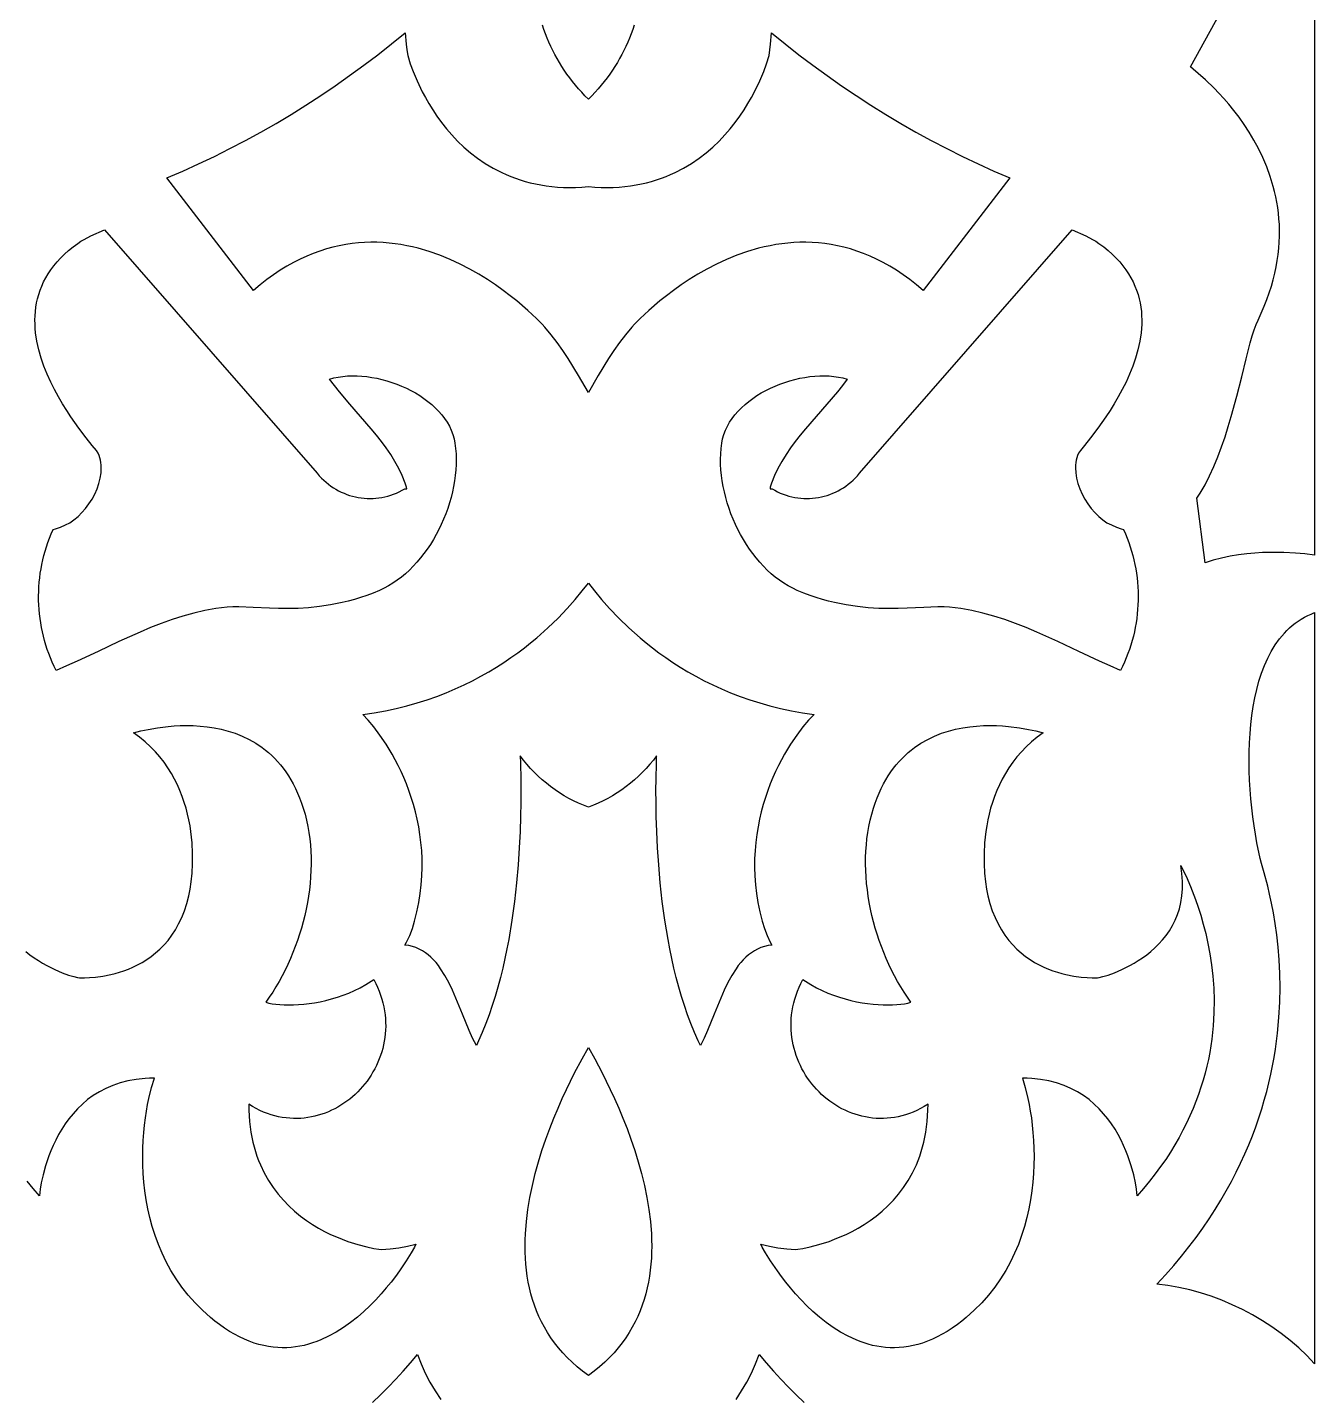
# Model space of a CAD drawing. Extents: x -350 to 350, y -780 to 780.
# Drawn here: x 201.6 to 270, y 587.7 to 660.5 of the extents above; entities that cross this region are included whole.
import ezdxf

# ---------------------------------------------------------------- set-up
doc = ezdxf.new("R2010")
doc.units = 0
doc.layers.add('LAYER_1', color=18, linetype='CONTINUOUS')

msp = doc.modelspace()

# ---------------------------------------------------------------- linework, layer by layer
at = {"layer": 'LAYER_1'}
for points in [[(270, 668.814), (270, 632.404), (269.486, 632.468), (268.988, 632.514), (268.362, 632.549), (267.631, 632.555), (267.235, 632.543), (266.821, 632.518), (266.393, 632.479), (265.955, 632.422), (265.509, 632.347), (265.058, 632.251), (264.606, 632.132), (264.174, 631.995), (263.735, 635.43), (263.781, 635.496), (263.916, 635.707), (264.175, 636.152), (264.416, 636.624), (264.643, 637.118), (264.854, 637.631), (265.052, 638.159), (265.237, 638.696), (265.41, 639.239), (265.572, 639.784), (265.867, 640.861), (266.128, 641.894), (266.364, 642.849), (266.582, 643.691), (266.686, 644.06), (266.789, 644.388), (266.89, 644.671), (266.992, 644.905), (267.164, 645.273), (267.322, 645.637), (267.464, 645.996), (267.591, 646.352), (267.703, 646.704), (267.802, 647.052), (267.887, 647.395), (267.959, 647.734), (268.018, 648.069), (268.065, 648.4), (268.099, 648.726), (268.122, 649.048), (268.134, 649.366), (268.135, 649.679), (268.126, 649.987), (268.106, 650.291), (268.078, 650.59), (268.04, 650.884), (267.993, 651.173), (267.938, 651.458), (267.875, 651.737), (267.804, 652.012), (267.642, 652.546), (267.454, 653.06), (267.245, 653.553), (267.017, 654.025), (266.773, 654.475), (266.517, 654.902), (266.252, 655.307), (265.981, 655.689), (265.708, 656.048), (265.435, 656.382), (265.166, 656.693), (264.904, 656.978), (264.653, 657.238), (264.195, 657.682), (263.818, 658.019), (263.547, 658.247), (263.409, 658.362), (264.443, 660.263), (265.4, 662.019)], [(233.84, 660.581), (233.763, 660.353), (233.68, 660.126), (233.592, 659.902), (233.498, 659.679), (233.398, 659.459), (233.292, 659.241), (233.181, 659.025), (233.064, 658.811), (232.942, 658.6), (232.813, 658.392), (232.679, 658.186), (232.539, 657.983), (232.394, 657.784), (232.243, 657.587), (232.086, 657.394), (231.923, 657.204), (231.755, 657.017), (231.581, 656.834), (231.401, 656.655), (231.221, 656.834), (231.047, 657.017), (230.878, 657.204), (230.716, 657.394), (230.559, 657.587), (230.408, 657.784), (230.262, 657.983), (230.123, 658.186), (229.989, 658.392), (229.86, 658.6), (229.738, 658.811), (229.621, 659.025), (229.509, 659.241), (229.404, 659.459), (229.304, 659.679), (229.21, 659.902), (229.121, 660.126), (229.039, 660.353), (228.962, 660.581)], [(201.504, 611.336), (201.724, 611.159), (201.947, 610.996), (202.172, 610.846), (202.395, 610.709), (202.617, 610.585), (203.043, 610.373), (203.435, 610.206), (203.778, 610.082), (204.055, 609.997), (204.251, 609.948), (204.35, 609.932), (204.625, 609.931), (204.885, 609.941), (205.212, 609.968), (205.593, 610.019), (206.018, 610.102), (206.244, 610.158), (206.476, 610.225), (206.713, 610.303), (206.954, 610.393), (207.197, 610.497), (207.442, 610.616), (207.686, 610.75), (207.928, 610.9), (208.166, 611.067), (208.4, 611.252), (208.628, 611.456), (208.848, 611.68), (209.06, 611.925), (209.261, 612.192), (209.45, 612.481), (209.625, 612.794), (209.787, 613.132), (209.932, 613.495), (210.059, 613.884), (210.168, 614.3), (210.236, 614.641), (210.295, 615.042), (210.341, 615.498), (210.367, 616), (210.369, 616.541), (210.34, 617.114), (210.313, 617.41), (210.276, 617.711), (210.229, 618.017), (210.172, 618.325), (210.102, 618.636), (210.021, 618.949), (209.926, 619.262), (209.819, 619.575), (209.696, 619.886), (209.559, 620.196), (209.407, 620.502), (209.238, 620.804), (209.052, 621.1), (208.848, 621.392), (208.627, 621.676), (208.386, 621.952), (208.126, 622.22), (207.845, 622.478), (207.544, 622.725), (207.221, 622.961), (207.622, 623.061), (208.008, 623.144), (208.496, 623.228), (209.069, 623.299), (209.382, 623.324), (209.711, 623.341), (210.052, 623.348), (210.405, 623.341), (210.766, 623.32), (211.134, 623.283), (211.506, 623.228), (211.882, 623.152), (212.257, 623.055), (212.632, 622.934), (213.002, 622.787), (213.367, 622.612), (213.725, 622.408), (214.072, 622.173), (214.242, 622.044), (214.408, 621.905), (214.57, 621.758), (214.729, 621.602), (214.884, 621.437), (215.035, 621.262), (215.181, 621.078), (215.322, 620.884), (215.459, 620.679), (215.59, 620.464), (215.715, 620.239), (215.835, 620.003), (215.948, 619.755), (216.055, 619.497), (216.156, 619.227), (216.25, 618.945), (216.342, 618.63), (216.422, 618.31), (216.49, 617.986), (216.547, 617.659), (216.593, 617.329), (216.627, 616.995), (216.651, 616.659), (216.664, 616.321), (216.666, 615.981), (216.658, 615.64), (216.64, 615.298), (216.612, 614.956), (216.574, 614.613), (216.527, 614.271), (216.47, 613.93), (216.404, 613.589), (216.329, 613.251), (216.245, 612.914), (216.153, 612.579), (216.052, 612.248), (215.943, 611.919), (215.826, 611.594), (215.701, 611.273), (215.569, 610.957), (215.429, 610.645), (215.282, 610.338), (215.127, 610.037), (214.966, 609.742), (214.798, 609.453), (214.624, 609.171), (214.443, 608.896), (214.257, 608.629), (214.415, 608.59), (214.594, 608.557), (214.79, 608.53), (215.003, 608.51), (215.232, 608.498), (215.474, 608.493), (215.73, 608.497), (215.996, 608.51), (216.272, 608.533), (216.557, 608.565), (216.849, 608.609), (217.147, 608.663), (217.449, 608.729), (217.754, 608.808), (218.061, 608.9), (218.367, 609.004), (218.673, 609.123), (218.976, 609.257), (219.275, 609.405), (219.568, 609.569), (219.855, 609.749), (219.995, 609.848), (220.101, 609.639), (220.198, 609.43), (220.284, 609.221), (220.36, 609.012), (220.427, 608.803), (220.483, 608.594), (220.53, 608.385), (220.568, 608.178), (220.596, 607.971), (220.616, 607.765), (220.627, 607.561), (220.629, 607.358), (220.622, 607.156), (220.608, 606.956), (220.585, 606.758), (220.555, 606.563), (220.516, 606.369), (220.471, 606.178), (220.417, 605.99), (220.357, 605.804), (220.29, 605.622), (220.216, 605.443), (220.135, 605.267), (220.048, 605.095), (219.954, 604.926), (219.855, 604.762), (219.749, 604.601), (219.638, 604.445), (219.521, 604.293), (219.399, 604.146), (219.272, 604.004), (219.14, 603.867), (219.003, 603.735), (218.861, 603.608), (218.715, 603.487), (218.564, 603.372), (218.41, 603.262), (218.251, 603.159), (218.089, 603.062), (217.923, 602.971), (217.754, 602.887), (217.582, 602.81), (217.407, 602.74), (217.228, 602.677), (217.048, 602.622), (216.864, 602.574), (216.679, 602.534), (216.491, 602.501), (216.302, 602.477), (216.11, 602.461), (215.917, 602.453), (215.723, 602.454), (215.528, 602.464), (215.331, 602.483), (215.134, 602.511), (214.936, 602.549), (214.737, 602.596), (214.539, 602.652), (214.34, 602.719), (214.141, 602.796), (213.943, 602.883), (213.744, 602.98), (213.547, 603.088), (213.35, 603.207), (213.354, 602.895), (213.368, 602.592), (213.391, 602.297), (213.423, 602.01), (213.464, 601.731), (213.513, 601.46), (213.57, 601.197), (213.635, 600.941), (213.707, 600.693), (213.787, 600.452), (213.873, 600.219), (213.966, 599.993), (214.171, 599.562), (214.397, 599.159), (214.645, 598.782), (214.91, 598.431), (215.19, 598.105), (215.484, 597.803), (215.788, 597.525), (216.1, 597.268), (216.418, 597.034), (216.74, 596.82), (217.063, 596.625), (217.384, 596.45), (217.702, 596.292), (218.013, 596.152), (218.316, 596.028), (218.608, 595.919), (219.149, 595.744), (219.618, 595.621), (219.995, 595.541), (220.261, 595.499), (220.396, 595.487), (220.629, 595.496), (220.861, 595.515), (221.323, 595.58), (221.782, 595.669), (222.239, 595.771), (222.159, 595.617), (221.982, 595.309), (221.712, 594.877), (221.354, 594.35), (221.143, 594.06), (220.911, 593.758), (220.66, 593.447), (220.389, 593.131), (220.1, 592.814), (219.792, 592.499), (219.467, 592.19), (219.124, 591.892), (218.766, 591.607), (218.391, 591.339), (218.001, 591.092), (217.596, 590.87), (217.177, 590.677), (216.962, 590.592), (216.744, 590.516), (216.523, 590.449), (216.298, 590.391), (216.07, 590.343), (215.84, 590.306), (215.606, 590.279), (215.369, 590.264), (215.13, 590.261), (214.888, 590.27), (214.643, 590.291), (214.395, 590.326), (214.145, 590.374), (213.892, 590.437), (213.637, 590.514), (213.38, 590.606), (213.12, 590.714), (212.858, 590.838), (212.594, 590.978), (212.328, 591.135), (212.06, 591.31), (211.789, 591.502), (211.553, 591.684), (211.325, 591.869), (211.106, 592.059), (210.895, 592.253), (210.498, 592.652), (210.132, 593.066), (209.798, 593.492), (209.493, 593.929), (209.216, 594.375), (208.967, 594.831), (208.745, 595.293), (208.547, 595.76), (208.374, 596.232), (208.224, 596.707), (208.095, 597.183), (207.988, 597.658), (207.9, 598.133), (207.83, 598.604), (207.778, 599.071), (207.742, 599.532), (207.722, 599.986), (207.716, 600.432), (207.722, 600.867), (207.741, 601.291), (207.77, 601.703), (207.809, 602.1), (207.856, 602.481), (207.911, 602.846), (207.973, 603.192), (208.039, 603.518), (208.183, 604.105), (208.335, 604.596), (208.084, 604.593), (207.839, 604.582), (207.371, 604.534), (206.929, 604.455), (206.513, 604.348), (206.121, 604.214), (205.754, 604.056), (205.41, 603.875), (205.088, 603.674), (204.789, 603.454), (204.511, 603.219), (204.253, 602.97), (204.015, 602.709), (203.795, 602.439), (203.594, 602.162), (203.41, 601.879), (203.243, 601.593), (203.092, 601.306), (202.956, 601.02), (202.834, 600.738), (202.726, 600.461), (202.549, 599.932), (202.416, 599.451), (202.324, 599.034), (202.265, 598.7), (202.225, 598.345), (201.889, 598.731), (201.571, 599.118)], [(219.933, 587.355), (220.351, 587.76), (220.761, 588.173), (221.164, 588.593), (221.559, 589.021), (221.946, 589.456), (222.324, 589.898), (222.515, 589.403), (222.734, 588.915), (222.981, 588.438), (223.254, 587.971), (223.552, 587.517)], [(239.25, 587.517), (239.547, 587.971), (239.82, 588.438), (240.067, 588.915), (240.287, 589.403), (240.478, 589.898), (240.856, 589.456), (241.243, 589.021), (241.638, 588.593), (242.04, 588.173), (242.451, 587.76), (242.869, 587.355)]]:
    msp.add_lwpolyline(points, dxfattribs=at)
for points in [[(241.863, 659.592), (242.595, 659.015), (243.339, 658.451), (244.092, 657.901), (244.856, 657.364), (245.629, 656.843), (246.411, 656.335), (247.203, 655.842), (248.003, 655.365), (248.811, 654.902), (249.626, 654.455), (250.449, 654.024), (251.279, 653.609), (252.115, 653.209), (252.958, 652.827), (253.806, 652.461), (249.201, 646.485), (248.845, 646.782), (248.49, 647.059), (248.135, 647.315), (247.78, 647.551), (247.426, 647.768), (247.073, 647.965), (246.721, 648.144), (246.37, 648.305), (246.021, 648.449), (245.673, 648.576), (245.327, 648.686), (244.983, 648.781), (244.64, 648.86), (244.3, 648.924), (243.962, 648.974), (243.627, 649.01), (243.294, 649.033), (242.965, 649.042), (242.638, 649.04), (242.314, 649.026), (241.994, 649), (241.677, 648.964), (241.364, 648.918), (241.055, 648.861), (240.75, 648.796), (240.449, 648.722), (239.859, 648.55), (239.289, 648.349), (238.738, 648.123), (238.209, 647.877), (237.702, 647.615), (237.219, 647.34), (236.761, 647.058), (236.329, 646.771), (235.926, 646.485), (235.551, 646.202), (235.207, 645.928), (234.615, 645.422), (234.161, 644.997), (233.854, 644.689), (233.706, 644.528), (233.376, 644.129), (233.062, 643.716), (232.762, 643.29), (232.475, 642.855), (231.927, 641.964), (231.401, 641.061), (230.874, 641.964), (230.327, 642.855), (230.039, 643.29), (229.74, 643.716), (229.426, 644.129), (229.095, 644.528), (228.947, 644.689), (228.641, 644.997), (228.187, 645.422), (227.595, 645.928), (227.251, 646.202), (226.876, 646.485), (226.472, 646.771), (226.041, 647.058), (225.583, 647.34), (225.1, 647.615), (224.593, 647.877), (224.064, 648.123), (223.513, 648.349), (222.942, 648.55), (222.353, 648.722), (222.052, 648.796), (221.747, 648.861), (221.438, 648.918), (221.124, 648.964), (220.808, 649), (220.487, 649.026), (220.164, 649.04), (219.837, 649.042), (219.507, 649.033), (219.175, 649.01), (218.839, 648.974), (218.502, 648.924), (218.161, 648.86), (217.819, 648.781), (217.475, 648.686), (217.129, 648.576), (216.781, 648.449), (216.431, 648.305), (216.081, 648.144), (215.729, 647.965), (215.376, 647.768), (215.022, 647.551), (214.667, 647.315), (214.312, 647.059), (213.957, 646.782), (213.601, 646.485), (208.996, 652.461), (209.844, 652.827), (210.686, 653.209), (211.523, 653.609), (212.352, 654.024), (213.175, 654.455), (213.991, 654.902), (214.799, 655.365), (215.599, 655.842), (216.39, 656.335), (217.173, 656.843), (217.946, 657.364), (218.71, 657.901), (219.463, 658.451), (220.206, 659.015), (220.939, 659.592), (221.66, 660.183), (221.72, 659.577), (221.754, 659.275), (221.801, 658.975), (221.932, 658.533), (222.081, 658.125), (222.293, 657.621), (222.572, 657.043), (222.738, 656.733), (222.922, 656.413), (223.126, 656.084), (223.349, 655.751), (223.593, 655.416), (223.857, 655.081), (224.143, 654.75), (224.451, 654.424), (224.781, 654.107), (225.135, 653.801), (225.512, 653.509), (225.914, 653.234), (226.341, 652.978), (226.793, 652.745), (227.029, 652.637), (227.271, 652.536), (227.52, 652.442), (227.776, 652.355), (228.039, 652.276), (228.309, 652.205), (228.585, 652.141), (228.869, 652.087), (229.16, 652.041), (229.458, 652.005), (229.763, 651.978), (230.075, 651.962), (230.395, 651.955), (230.723, 651.959), (231.058, 651.974), (231.401, 652.001), (231.744, 651.974), (232.079, 651.959), (232.406, 651.955), (232.726, 651.962), (233.039, 651.978), (233.344, 652.005), (233.642, 652.041), (233.933, 652.087), (234.217, 652.141), (234.493, 652.205), (234.763, 652.276), (235.025, 652.355), (235.281, 652.442), (235.531, 652.536), (235.773, 652.637), (236.009, 652.745), (236.461, 652.978), (236.888, 653.234), (237.29, 653.509), (237.667, 653.801), (238.021, 654.107), (238.351, 654.424), (238.659, 654.75), (238.945, 655.081), (239.209, 655.416), (239.453, 655.751), (239.676, 656.084), (239.88, 656.413), (240.064, 656.733), (240.23, 657.043), (240.509, 657.621), (240.721, 658.125), (240.87, 658.533), (241.001, 658.975), (241.048, 659.275), (241.082, 659.577), (241.142, 660.183)], [(216.989, 636.757), (217.1, 636.629), (217.215, 636.507), (217.334, 636.391), (217.458, 636.281), (217.585, 636.178), (217.716, 636.081), (217.85, 635.99), (217.987, 635.907), (218.128, 635.829), (218.271, 635.758), (218.416, 635.694), (218.564, 635.636), (218.713, 635.585), (218.865, 635.541), (219.018, 635.503), (219.172, 635.473), (219.327, 635.449), (219.484, 635.432), (219.641, 635.422), (219.798, 635.418), (219.956, 635.422), (220.113, 635.433), (220.271, 635.451), (220.428, 635.476), (220.584, 635.508), (220.74, 635.547), (220.894, 635.594), (221.047, 635.648), (221.198, 635.709), (221.348, 635.777), (221.496, 635.853), (221.641, 635.937), (221.745, 635.937), (221.731, 636.015), (221.665, 636.235), (221.506, 636.634), (221.323, 637.018), (221.118, 637.391), (220.895, 637.753), (220.655, 638.105), (220.402, 638.45), (220.137, 638.788), (219.863, 639.12), (219.297, 639.776), (218.726, 640.428), (218.167, 641.088), (217.899, 641.424), (217.641, 641.766), (217.869, 641.827), (218.104, 641.875), (218.346, 641.91), (218.595, 641.932), (218.849, 641.942), (219.108, 641.939), (219.369, 641.924), (219.634, 641.897), (219.899, 641.858), (220.166, 641.808), (220.432, 641.748), (220.697, 641.676), (220.96, 641.594), (221.22, 641.501), (221.476, 641.398), (221.726, 641.286), (221.971, 641.164), (222.21, 641.032), (222.44, 640.892), (222.662, 640.742), (222.874, 640.584), (223.076, 640.418), (223.266, 640.244), (223.444, 640.062), (223.609, 639.872), (223.759, 639.675), (223.895, 639.471), (224.014, 639.26), (224.116, 639.043), (224.2, 638.819), (224.266, 638.589), (224.311, 638.354), (224.345, 638.078), (224.367, 637.797), (224.375, 637.513), (224.371, 637.225), (224.355, 636.935), (224.327, 636.644), (224.288, 636.351), (224.237, 636.057), (224.175, 635.764), (224.102, 635.471), (224.019, 635.18), (223.925, 634.891), (223.822, 634.605), (223.708, 634.322), (223.585, 634.043), (223.453, 633.768), (223.312, 633.499), (223.162, 633.236), (223.004, 632.979), (222.837, 632.729), (222.663, 632.488), (222.481, 632.255), (222.291, 632.031), (222.095, 631.816), (221.891, 631.612), (221.681, 631.42), (221.464, 631.239), (221.242, 631.07), (221.013, 630.914), (220.779, 630.772), (220.54, 630.645), (220.295, 630.532), (219.956, 630.393), (219.621, 630.268), (219.29, 630.155), (218.963, 630.055), (218.641, 629.965), (218.324, 629.887), (217.704, 629.76), (217.104, 629.669), (216.526, 629.609), (215.971, 629.575), (215.44, 629.562), (214.934, 629.566), (214.455, 629.582), (213.58, 629.628), (212.825, 629.662), (212.496, 629.663), (212.2, 629.646), (211.603, 629.57), (211.013, 629.462), (210.428, 629.326), (209.848, 629.164), (209.274, 628.979), (208.703, 628.774), (208.136, 628.552), (207.573, 628.316), (206.453, 627.814), (205.339, 627.29), (204.228, 626.769), (203.671, 626.517), (203.114, 626.274), (203.006, 626.494), (202.905, 626.716), (202.81, 626.941), (202.722, 627.168), (202.641, 627.396), (202.566, 627.627), (202.498, 627.859), (202.437, 628.093), (202.382, 628.328), (202.333, 628.564), (202.292, 628.801), (202.257, 629.04), (202.228, 629.279), (202.206, 629.518), (202.191, 629.759), (202.183, 629.999), (202.181, 630.24), (202.185, 630.48), (202.197, 630.721), (202.215, 630.961), (202.24, 631.201), (202.271, 631.44), (202.309, 631.678), (202.354, 631.915), (202.405, 632.152), (202.463, 632.387), (202.528, 632.621), (202.599, 632.853), (202.677, 633.083), (202.762, 633.312), (202.853, 633.539), (202.952, 633.764), (203.078, 633.801), (203.339, 633.895), (203.606, 634.009), (203.837, 634.132), (204.062, 634.285), (204.279, 634.464), (204.485, 634.668), (204.68, 634.892), (204.859, 635.133), (205.021, 635.389), (205.165, 635.657), (205.286, 635.932), (205.385, 636.213), (205.457, 636.496), (205.501, 636.777), (205.515, 637.055), (205.509, 637.191), (205.496, 637.325), (205.473, 637.456), (205.442, 637.584), (205.401, 637.709), (205.351, 637.83), (205.251, 637.967), (205.029, 638.241), (204.71, 638.64), (204.324, 639.15), (203.896, 639.756), (203.675, 640.092), (203.454, 640.447), (203.237, 640.819), (203.026, 641.208), (202.825, 641.61), (202.638, 642.025), (202.468, 642.451), (202.318, 642.886), (202.192, 643.328), (202.093, 643.776), (202.025, 644.228), (202.004, 644.455), (201.991, 644.682), (201.988, 644.91), (201.994, 645.137), (202.011, 645.365), (202.038, 645.591), (202.077, 645.818), (202.127, 646.043), (202.188, 646.267), (202.262, 646.49), (202.349, 646.711), (202.449, 646.93), (202.563, 647.148), (202.691, 647.363), (202.833, 647.576), (202.99, 647.787), (203.162, 647.995), (203.35, 648.199), (203.555, 648.401), (203.775, 648.599), (204.013, 648.793), (204.268, 648.984), (204.434, 649.095), (204.604, 649.198), (204.955, 649.385), (205.682, 649.709)], [(257.846, 649.385), (258.198, 649.198), (258.368, 649.095), (258.533, 648.984), (258.789, 648.793), (259.026, 648.599), (259.247, 648.401), (259.452, 648.199), (259.64, 647.995), (259.812, 647.787), (259.969, 647.576), (260.111, 647.363), (260.239, 647.148), (260.352, 646.93), (260.452, 646.711), (260.539, 646.49), (260.613, 646.267), (260.675, 646.043), (260.725, 645.818), (260.763, 645.591), (260.791, 645.365), (260.807, 645.137), (260.814, 644.91), (260.811, 644.682), (260.798, 644.455), (260.777, 644.228), (260.708, 643.776), (260.61, 643.328), (260.484, 642.886), (260.334, 642.451), (260.164, 642.025), (259.977, 641.61), (259.776, 641.208), (259.565, 640.819), (259.348, 640.447), (259.127, 640.092), (258.906, 639.756), (258.478, 639.15), (258.091, 638.64), (257.773, 638.241), (257.551, 637.967), (257.451, 637.83), (257.401, 637.709), (257.36, 637.584), (257.329, 637.456), (257.306, 637.325), (257.292, 637.191), (257.287, 637.055), (257.301, 636.777), (257.345, 636.496), (257.417, 636.213), (257.515, 635.932), (257.637, 635.657), (257.78, 635.389), (257.943, 635.133), (258.122, 634.892), (258.316, 634.668), (258.523, 634.464), (258.74, 634.285), (258.965, 634.132), (259.196, 634.009), (259.463, 633.895), (259.723, 633.801), (259.85, 633.764), (259.948, 633.539), (260.04, 633.312), (260.125, 633.083), (260.203, 632.853), (260.274, 632.621), (260.339, 632.387), (260.397, 632.152), (260.448, 631.915), (260.493, 631.678), (260.531, 631.44), (260.562, 631.201), (260.587, 630.961), (260.605, 630.721), (260.616, 630.48), (260.621, 630.24), (260.619, 629.999), (260.611, 629.759), (260.595, 629.518), (260.574, 629.279), (260.545, 629.04), (260.51, 628.801), (260.468, 628.564), (260.42, 628.328), (260.365, 628.093), (260.304, 627.859), (260.236, 627.627), (260.161, 627.396), (260.079, 627.168), (259.991, 626.941), (259.897, 626.716), (259.796, 626.494), (259.688, 626.274), (259.13, 626.517), (258.574, 626.769), (257.462, 627.29), (256.349, 627.814), (255.229, 628.316), (254.665, 628.552), (254.099, 628.774), (253.528, 628.979), (252.953, 629.164), (252.374, 629.326), (251.789, 629.462), (251.199, 629.57), (250.601, 629.646), (250.306, 629.663), (249.976, 629.662), (249.222, 629.628), (248.347, 629.582), (247.868, 629.566), (247.362, 629.562), (246.831, 629.575), (246.276, 629.609), (245.698, 629.669), (245.098, 629.76), (244.478, 629.887), (244.16, 629.965), (243.838, 630.055), (243.512, 630.155), (243.181, 630.268), (242.846, 630.393), (242.506, 630.532), (242.262, 630.645), (242.023, 630.772), (241.789, 630.914), (241.56, 631.07), (241.337, 631.239), (241.121, 631.42), (240.911, 631.612), (240.707, 631.816), (240.51, 632.031), (240.321, 632.255), (240.139, 632.488), (239.964, 632.729), (239.798, 632.979), (239.639, 633.236), (239.49, 633.499), (239.348, 633.768), (239.216, 634.043), (239.093, 634.322), (238.98, 634.605), (238.876, 634.891), (238.783, 635.18), (238.699, 635.471), (238.627, 635.764), (238.565, 636.057), (238.514, 636.351), (238.475, 636.644), (238.447, 636.935), (238.431, 637.225), (238.427, 637.513), (238.435, 637.797), (238.456, 638.078), (238.49, 638.354), (238.536, 638.589), (238.601, 638.819), (238.686, 639.043), (238.788, 639.26), (238.907, 639.471), (239.042, 639.675), (239.193, 639.872), (239.358, 640.062), (239.535, 640.244), (239.726, 640.418), (239.928, 640.584), (240.14, 640.742), (240.362, 640.892), (240.592, 641.032), (240.83, 641.164), (241.075, 641.286), (241.326, 641.398), (241.582, 641.501), (241.842, 641.594), (242.105, 641.676), (242.37, 641.748), (242.636, 641.808), (242.902, 641.858), (243.168, 641.897), (243.432, 641.924), (243.694, 641.939), (243.953, 641.942), (244.207, 641.932), (244.455, 641.91), (244.698, 641.875), (244.933, 641.827), (245.161, 641.766), (244.903, 641.424), (244.635, 641.088), (244.076, 640.428), (243.504, 639.776), (242.939, 639.12), (242.665, 638.788), (242.4, 638.45), (242.147, 638.105), (241.907, 637.753), (241.684, 637.391), (241.479, 637.018), (241.296, 636.634), (241.136, 636.235), (241.071, 636.015), (241.057, 635.937), (241.161, 635.937), (241.306, 635.853), (241.454, 635.777), (241.603, 635.709), (241.755, 635.648), (241.908, 635.594), (242.062, 635.547), (242.218, 635.508), (242.374, 635.476), (242.531, 635.451), (242.688, 635.433), (242.846, 635.422), (243.004, 635.418), (243.161, 635.422), (243.318, 635.432), (243.474, 635.449), (243.63, 635.473), (243.784, 635.503), (243.937, 635.541), (244.089, 635.585), (244.238, 635.636), (244.386, 635.694), (244.531, 635.758), (244.674, 635.829), (244.814, 635.907), (244.952, 635.99), (245.086, 636.081), (245.217, 636.178), (245.344, 636.281), (245.467, 636.391), (245.587, 636.507), (245.702, 636.629), (245.813, 636.757), (257.119, 649.709)], [(231.723, 630.5), (232.098, 630.051), (232.527, 629.569), (233.012, 629.064), (233.552, 628.543), (234.149, 628.013), (234.469, 627.748), (234.804, 627.483), (235.153, 627.22), (235.516, 626.959), (235.894, 626.702), (236.287, 626.45), (236.695, 626.203), (237.118, 625.963), (237.556, 625.73), (238.009, 625.506), (238.478, 625.291), (238.961, 625.087), (239.46, 624.894), (239.975, 624.713), (240.505, 624.545), (241.051, 624.391), (241.613, 624.253), (242.191, 624.131), (242.784, 624.026), (243.394, 623.939), (243.108, 623.636), (242.801, 623.27), (242.479, 622.843), (242.151, 622.357), (241.824, 621.816), (241.664, 621.526), (241.508, 621.223), (241.355, 620.907), (241.209, 620.578), (241.068, 620.238), (240.935, 619.886), (240.811, 619.523), (240.696, 619.149), (240.591, 618.765), (240.498, 618.37), (240.417, 617.965), (240.35, 617.551), (240.297, 617.127), (240.259, 616.695), (240.238, 616.254), (240.235, 615.804), (240.249, 615.347), (240.283, 614.881), (240.338, 614.409), (240.414, 613.93), (240.513, 613.444), (240.634, 612.951), (240.755, 612.558), (240.898, 612.186), (241.062, 611.836), (241.153, 611.672), (240.948, 611.642), (240.753, 611.597), (240.567, 611.536), (240.39, 611.46), (240.222, 611.371), (240.062, 611.268), (239.91, 611.154), (239.765, 611.027), (239.628, 610.889), (239.496, 610.741), (239.371, 610.584), (239.251, 610.417), (239.027, 610.061), (238.82, 609.678), (238.626, 609.274), (238.443, 608.855), (238.091, 607.993), (237.738, 607.14), (237.552, 606.73), (237.355, 606.34), (237.239, 606.579), (237.038, 607.032), (236.849, 607.497), (236.672, 607.971), (236.506, 608.454), (236.351, 608.944), (236.207, 609.441), (236.073, 609.942), (235.949, 610.447), (235.835, 610.956), (235.73, 611.465), (235.634, 611.975), (235.467, 612.992), (235.33, 613.996), (235.222, 614.98), (235.139, 615.932), (235.077, 616.845), (235.035, 617.708), (235.009, 618.513), (234.996, 619.251), (234.993, 619.911), (234.997, 620.486), (235.016, 621.34), (235.028, 621.738), (234.854, 621.509), (234.671, 621.287), (234.479, 621.07), (234.279, 620.861), (234.072, 620.659), (233.856, 620.464), (233.634, 620.277), (233.406, 620.098), (233.171, 619.928), (232.931, 619.767), (232.686, 619.615), (232.437, 619.472), (232.183, 619.34), (231.926, 619.218), (231.665, 619.106), (231.401, 619.005), (231.137, 619.106), (230.876, 619.218), (230.619, 619.34), (230.365, 619.472), (230.115, 619.615), (229.87, 619.767), (229.63, 619.928), (229.396, 620.098), (229.167, 620.277), (228.945, 620.464), (228.73, 620.659), (228.522, 620.861), (228.322, 621.07), (228.131, 621.287), (227.948, 621.509), (227.774, 621.738), (227.786, 621.34), (227.804, 620.486), (227.809, 619.911), (227.806, 619.251), (227.793, 618.513), (227.767, 617.708), (227.725, 616.845), (227.663, 615.932), (227.58, 614.98), (227.472, 613.996), (227.335, 612.992), (227.168, 611.975), (227.072, 611.465), (226.967, 610.956), (226.853, 610.447), (226.729, 609.942), (226.595, 609.441), (226.451, 608.944), (226.296, 608.454), (226.13, 607.971), (225.953, 607.497), (225.764, 607.032), (225.563, 606.579), (225.447, 606.34), (225.25, 606.73), (225.064, 607.14), (224.71, 607.993), (224.359, 608.855), (224.176, 609.274), (223.982, 609.678), (223.775, 610.061), (223.55, 610.417), (223.431, 610.584), (223.306, 610.741), (223.174, 610.889), (223.036, 611.027), (222.892, 611.154), (222.74, 611.268), (222.58, 611.371), (222.412, 611.46), (222.235, 611.536), (222.049, 611.597), (221.854, 611.642), (221.648, 611.672), (221.74, 611.836), (221.903, 612.186), (222.046, 612.558), (222.167, 612.951), (222.289, 613.444), (222.388, 613.93), (222.464, 614.409), (222.518, 614.881), (222.552, 615.347), (222.567, 615.804), (222.564, 616.254), (222.542, 616.695), (222.505, 617.127), (222.452, 617.551), (222.385, 617.965), (222.304, 618.37), (222.211, 618.765), (222.106, 619.149), (221.991, 619.523), (221.866, 619.886), (221.733, 620.238), (221.593, 620.578), (221.446, 620.907), (221.294, 621.223), (221.137, 621.526), (220.977, 621.816), (220.651, 622.357), (220.323, 622.843), (220.001, 623.27), (219.693, 623.636), (219.408, 623.939), (220.018, 624.026), (220.611, 624.131), (221.189, 624.253), (221.751, 624.391), (222.296, 624.545), (222.827, 624.713), (223.341, 624.894), (223.84, 625.087), (224.324, 625.291), (224.792, 625.506), (225.246, 625.73), (225.684, 625.963), (226.106, 626.203), (226.514, 626.45), (226.907, 626.702), (227.286, 626.959), (227.649, 627.22), (227.998, 627.483), (228.333, 627.748), (228.653, 628.013), (229.25, 628.543), (229.79, 629.064), (230.275, 629.569), (230.704, 630.051), (231.079, 630.5), (231.401, 630.911)], [(270, 589.414), (269.588, 589.844), (269.153, 590.255), (268.698, 590.647), (268.224, 591.019), (267.732, 591.371), (267.224, 591.701), (266.703, 592.008), (266.168, 592.293), (265.622, 592.553), (265.067, 592.789), (264.503, 593), (263.933, 593.184), (263.359, 593.341), (262.78, 593.471), (262.2, 593.572), (261.62, 593.643), (262.075, 594.139), (262.51, 594.637), (262.925, 595.135), (263.32, 595.633), (263.696, 596.131), (264.054, 596.628), (264.393, 597.126), (264.714, 597.622), (265.018, 598.118), (265.304, 598.612), (265.574, 599.105), (265.828, 599.596), (266.066, 600.084), (266.289, 600.571), (266.497, 601.055), (266.69, 601.536), (266.869, 602.014), (267.034, 602.489), (267.186, 602.96), (267.325, 603.427), (267.452, 603.89), (267.567, 604.349), (267.67, 604.803), (267.762, 605.252), (267.843, 605.696), (267.914, 606.135), (267.975, 606.568), (268.027, 606.995), (268.103, 607.831), (268.146, 608.64), (268.16, 609.42), (268.147, 610.169), (268.112, 610.885), (268.057, 611.567), (267.985, 612.211), (267.902, 612.816), (267.808, 613.38), (267.709, 613.901), (267.607, 614.377), (267.505, 614.806), (267.317, 615.513), (267.173, 616.006), (267.097, 616.268), (266.927, 617.118), (266.85, 617.564), (266.78, 618.022), (266.717, 618.49), (266.661, 618.968), (266.613, 619.453), (266.575, 619.943), (266.546, 620.438), (266.527, 620.936), (266.519, 621.434), (266.522, 621.932), (266.538, 622.428), (266.567, 622.92), (266.609, 623.407), (266.665, 623.887), (266.735, 624.358), (266.821, 624.82), (266.924, 625.27), (267.042, 625.707), (267.178, 626.129), (267.332, 626.535), (267.505, 626.923), (267.697, 627.291), (267.908, 627.639), (268.14, 627.964), (268.394, 628.264), (268.529, 628.405), (268.669, 628.539), (268.815, 628.666), (268.966, 628.787), (269.124, 628.9), (269.287, 629.005), (269.456, 629.103), (269.631, 629.193), (269.813, 629.276), (270, 629.35)], [(253.091, 623.341), (253.419, 623.324), (253.733, 623.299), (254.306, 623.228), (254.794, 623.144), (255.18, 623.061), (255.581, 622.961), (255.258, 622.725), (254.957, 622.478), (254.676, 622.22), (254.416, 621.952), (254.175, 621.676), (253.953, 621.392), (253.75, 621.1), (253.564, 620.804), (253.395, 620.502), (253.243, 620.196), (253.105, 619.886), (252.983, 619.575), (252.875, 619.262), (252.781, 618.949), (252.699, 618.636), (252.63, 618.325), (252.572, 618.017), (252.525, 617.711), (252.489, 617.41), (252.462, 617.114), (252.433, 616.541), (252.435, 616), (252.461, 615.498), (252.507, 615.042), (252.566, 614.641), (252.634, 614.3), (252.743, 613.884), (252.87, 613.495), (253.015, 613.132), (253.176, 612.794), (253.352, 612.481), (253.541, 612.192), (253.742, 611.925), (253.953, 611.68), (254.174, 611.456), (254.401, 611.252), (254.635, 611.067), (254.874, 610.9), (255.116, 610.75), (255.36, 610.616), (255.604, 610.497), (255.848, 610.393), (256.089, 610.303), (256.326, 610.225), (256.558, 610.158), (256.783, 610.102), (257.208, 610.019), (257.59, 609.968), (257.916, 609.941), (258.176, 609.931), (258.452, 609.932), (258.551, 609.948), (258.747, 609.997), (259.024, 610.082), (259.366, 610.206), (259.759, 610.373), (260.185, 610.585), (260.406, 610.709), (260.63, 610.846), (260.855, 610.996), (261.078, 611.159), (261.298, 611.336), (261.513, 611.527), (261.721, 611.732), (261.919, 611.952), (262.107, 612.188), (262.282, 612.439), (262.441, 612.707), (262.584, 612.99), (262.708, 613.291), (262.811, 613.609), (262.891, 613.945), (262.946, 614.298), (262.975, 614.67), (262.975, 615.061), (262.944, 615.471), (262.881, 615.901), (262.982, 615.709), (263.164, 615.336), (263.402, 614.795), (263.672, 614.098), (263.812, 613.696), (263.95, 613.259), (264.085, 612.79), (264.212, 612.291), (264.329, 611.762), (264.433, 611.206), (264.52, 610.624), (264.589, 610.017), (264.635, 609.388), (264.655, 608.738), (264.647, 608.069), (264.608, 607.382), (264.576, 607.032), (264.534, 606.679), (264.483, 606.322), (264.423, 605.961), (264.352, 605.597), (264.271, 605.23), (264.179, 604.861), (264.075, 604.489), (263.96, 604.114), (263.833, 603.737), (263.694, 603.358), (263.541, 602.978), (263.376, 602.596), (263.197, 602.212), (263.004, 601.827), (262.797, 601.442), (262.575, 601.055), (262.338, 600.668), (262.085, 600.281), (261.817, 599.893), (261.532, 599.505), (261.231, 599.118), (260.913, 598.731), (260.577, 598.345), (260.537, 598.7), (260.478, 599.034), (260.385, 599.451), (260.253, 599.932), (260.075, 600.461), (259.967, 600.738), (259.846, 601.02), (259.71, 601.306), (259.559, 601.593), (259.391, 601.879), (259.208, 602.162), (259.006, 602.439), (258.787, 602.709), (258.549, 602.97), (258.291, 603.219), (258.013, 603.454), (257.713, 603.674), (257.392, 603.875), (257.048, 604.056), (256.681, 604.214), (256.289, 604.348), (255.873, 604.455), (255.431, 604.534), (254.962, 604.582), (254.718, 604.593), (254.467, 604.596), (254.618, 604.105), (254.763, 603.518), (254.829, 603.192), (254.89, 602.846), (254.945, 602.481), (254.993, 602.1), (255.032, 601.703), (255.061, 601.291), (255.08, 600.867), (255.086, 600.432), (255.08, 599.986), (255.059, 599.532), (255.024, 599.071), (254.972, 598.604), (254.902, 598.133), (254.814, 597.658), (254.707, 597.183), (254.578, 596.707), (254.428, 596.232), (254.254, 595.76), (254.057, 595.293), (253.834, 594.831), (253.585, 594.375), (253.309, 593.929), (253.004, 593.492), (252.67, 593.066), (252.304, 592.652), (251.907, 592.253), (251.696, 592.059), (251.477, 591.869), (251.249, 591.684), (251.012, 591.502), (250.742, 591.31), (250.474, 591.135), (250.208, 590.978), (249.944, 590.838), (249.682, 590.714), (249.422, 590.606), (249.165, 590.514), (248.91, 590.437), (248.657, 590.374), (248.407, 590.326), (248.159, 590.291), (247.914, 590.27), (247.672, 590.261), (247.432, 590.264), (247.196, 590.279), (246.962, 590.306), (246.731, 590.343), (246.504, 590.391), (246.279, 590.449), (246.058, 590.516), (245.84, 590.592), (245.625, 590.677), (245.206, 590.87), (244.801, 591.092), (244.411, 591.339), (244.036, 591.607), (243.677, 591.892), (243.335, 592.19), (243.01, 592.499), (242.702, 592.814), (242.413, 593.131), (242.142, 593.447), (241.89, 593.758), (241.659, 594.06), (241.448, 594.35), (241.089, 594.877), (240.819, 595.309), (240.642, 595.617), (240.563, 595.771), (241.02, 595.669), (241.479, 595.58), (241.941, 595.515), (242.173, 595.496), (242.406, 595.487), (242.541, 595.499), (242.807, 595.541), (243.184, 595.621), (243.653, 595.744), (244.194, 595.919), (244.486, 596.028), (244.789, 596.152), (245.1, 596.292), (245.418, 596.45), (245.739, 596.625), (246.062, 596.82), (246.383, 597.034), (246.702, 597.268), (247.014, 597.525), (247.318, 597.803), (247.612, 598.105), (247.892, 598.431), (248.157, 598.782), (248.404, 599.159), (248.631, 599.562), (248.836, 599.993), (248.928, 600.219), (249.015, 600.452), (249.094, 600.693), (249.167, 600.941), (249.232, 601.197), (249.289, 601.46), (249.338, 601.731), (249.378, 602.01), (249.41, 602.297), (249.433, 602.592), (249.447, 602.895), (249.452, 603.207), (249.255, 603.088), (249.057, 602.98), (248.859, 602.883), (248.661, 602.796), (248.462, 602.719), (248.263, 602.652), (248.064, 602.596), (247.866, 602.549), (247.668, 602.511), (247.471, 602.483), (247.274, 602.464), (247.079, 602.454), (246.884, 602.453), (246.692, 602.461), (246.5, 602.477), (246.311, 602.501), (246.123, 602.534), (245.937, 602.574), (245.754, 602.622), (245.573, 602.677), (245.395, 602.74), (245.22, 602.81), (245.048, 602.887), (244.878, 602.971), (244.713, 603.062), (244.55, 603.159), (244.392, 603.262), (244.237, 603.372), (244.087, 603.487), (243.941, 603.608), (243.799, 603.735), (243.662, 603.867), (243.53, 604.004), (243.402, 604.146), (243.28, 604.293), (243.164, 604.445), (243.052, 604.601), (242.947, 604.762), (242.847, 604.926), (242.754, 605.095), (242.667, 605.267), (242.586, 605.443), (242.512, 605.622), (242.445, 605.804), (242.384, 605.99), (242.331, 606.178), (242.285, 606.369), (242.247, 606.563), (242.217, 606.758), (242.194, 606.956), (242.179, 607.156), (242.173, 607.358), (242.175, 607.561), (242.186, 607.765), (242.205, 607.971), (242.234, 608.178), (242.272, 608.385), (242.319, 608.594), (242.375, 608.803), (242.442, 609.012), (242.518, 609.221), (242.604, 609.43), (242.7, 609.639), (242.807, 609.848), (242.947, 609.749), (243.233, 609.569), (243.527, 609.405), (243.826, 609.257), (244.129, 609.123), (244.434, 609.004), (244.741, 608.9), (245.048, 608.808), (245.353, 608.729), (245.655, 608.663), (245.952, 608.609), (246.244, 608.565), (246.529, 608.533), (246.806, 608.51), (247.072, 608.497), (247.328, 608.493), (247.57, 608.498), (247.799, 608.51), (248.012, 608.53), (248.208, 608.557), (248.386, 608.59), (248.545, 608.629), (248.358, 608.896), (248.178, 609.171), (248.003, 609.453), (247.836, 609.742), (247.674, 610.037), (247.52, 610.338), (247.373, 610.645), (247.233, 610.957), (247.101, 611.273), (246.976, 611.594), (246.859, 611.919), (246.75, 612.248), (246.649, 612.579), (246.557, 612.914), (246.473, 613.251), (246.398, 613.589), (246.332, 613.93), (246.275, 614.271), (246.228, 614.613), (246.19, 614.956), (246.162, 615.298), (246.144, 615.64), (246.136, 615.981), (246.138, 616.321), (246.151, 616.659), (246.175, 616.995), (246.209, 617.329), (246.255, 617.659), (246.312, 617.986), (246.38, 618.31), (246.46, 618.63), (246.552, 618.945), (246.646, 619.227), (246.746, 619.497), (246.854, 619.755), (246.967, 620.003), (247.087, 620.239), (247.212, 620.464), (247.343, 620.679), (247.479, 620.884), (247.621, 621.078), (247.767, 621.262), (247.917, 621.437), (248.072, 621.602), (248.231, 621.758), (248.394, 621.905), (248.56, 622.044), (248.73, 622.173), (249.077, 622.408), (249.434, 622.612), (249.799, 622.787), (250.17, 622.934), (250.544, 623.055), (250.92, 623.152), (251.296, 623.228), (251.668, 623.283), (252.036, 623.32), (252.397, 623.341), (252.75, 623.348)], [(231.736, 605.626), (232.132, 604.881), (232.565, 604.003), (232.789, 603.519), (233.014, 603.01), (233.236, 602.476), (233.455, 601.921), (233.666, 601.346), (233.866, 600.754), (234.054, 600.147), (234.226, 599.528), (234.379, 598.897), (234.511, 598.259), (234.618, 597.615), (234.698, 596.967), (234.749, 596.318), (234.762, 595.994), (234.766, 595.67), (234.762, 595.347), (234.748, 595.025), (234.725, 594.704), (234.692, 594.385), (234.649, 594.068), (234.594, 593.753), (234.529, 593.441), (234.453, 593.132), (234.365, 592.825), (234.265, 592.522), (234.152, 592.223), (234.027, 591.927), (233.889, 591.636), (233.737, 591.349), (233.571, 591.067), (233.391, 590.79), (233.197, 590.519), (232.988, 590.253), (232.764, 589.993), (232.524, 589.739), (232.268, 589.491), (231.996, 589.251), (231.707, 589.017), (231.401, 588.791), (231.095, 589.017), (230.806, 589.251), (230.534, 589.491), (230.278, 589.739), (230.038, 589.993), (229.814, 590.253), (229.605, 590.519), (229.41, 590.79), (229.231, 591.067), (229.065, 591.349), (228.913, 591.636), (228.775, 591.927), (228.649, 592.223), (228.537, 592.522), (228.437, 592.825), (228.349, 593.132), (228.272, 593.441), (228.207, 593.753), (228.153, 594.068), (228.11, 594.385), (228.077, 594.704), (228.054, 595.025), (228.04, 595.347), (228.036, 595.67), (228.04, 595.994), (228.053, 596.318), (228.104, 596.967), (228.184, 597.615), (228.291, 598.259), (228.423, 598.897), (228.576, 599.528), (228.748, 600.147), (228.935, 600.754), (229.136, 601.346), (229.347, 601.921), (229.565, 602.476), (229.788, 603.01), (230.013, 603.519), (230.237, 604.003), (230.67, 604.881), (231.065, 605.626), (231.401, 606.221)]]:
    msp.add_lwpolyline(points, close=True, dxfattribs=at)

doc.saveas('drawing.dxf')
